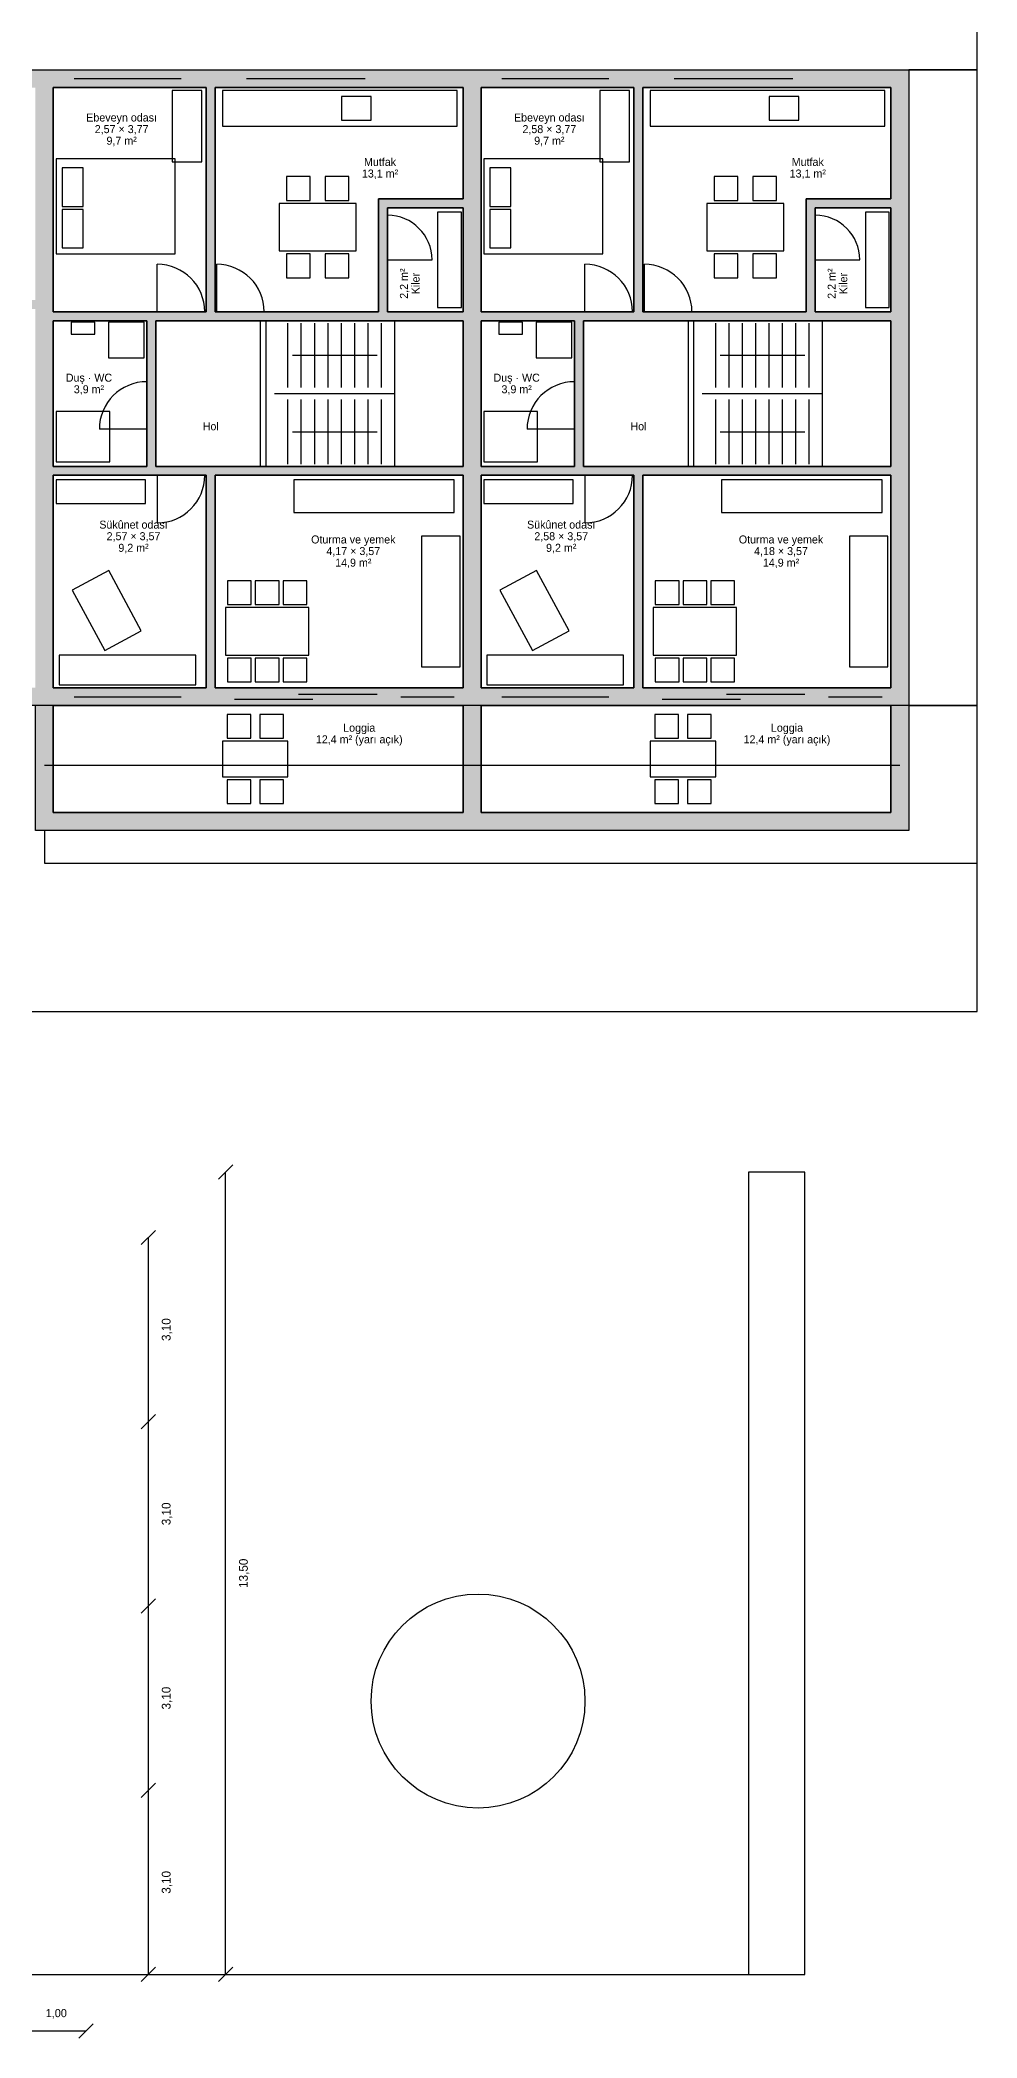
# Model space of a CAD drawing. Header units: metres. Extents: x 1.4 to 44.8, y 1.1 to 55.2.
# Drawn here: x 29.02 to 44.8, y 1.13 to 34.75 of the extents above; entities that cross this region are included whole.
import ezdxf
from ezdxf.enums import TextEntityAlignment as Align

# ---------------------------------------------------------------- set-up
doc = ezdxf.new("R2010")
doc.units = ezdxf.units.M
for name, color, linetype in [('ACIKLIK', 5, 'Continuous'), ('AKS', 1, 'Continuous'), ('DUVAR', 7, 'Continuous'), ('GORUNUS', 8, 'Continuous'), ('KESIT', 7, 'Continuous'), ('MOBILYA', 9, 'Continuous'), ('ODA', 8, 'Continuous'), ('OLCU', 3, 'Continuous'), ('PEYZAJ', 3, 'Continuous'), ('YAZI', 7, 'Continuous')]:
    doc.layers.add(name, color=color, linetype=linetype)

msp = doc.modelspace()

# ---------------------------------------------------------------- hatches: boundary and pattern name
at = {"layer": 'DUVAR'}
h = msp.add_hatch(color=250, dxfattribs=at)
h.paths.add_polyline_path([(24.45, 23.55), (24.45, 30.05), (24.45, 30.55), (24.45, 34.25), (28.95, 34.25), (29.25, 34.25), (36.15, 34.25), (36.45, 34.25), (43.65, 34.25), (43.65, 23.85), (43.65, 23.55), (43.65, 21.45), (36.45, 21.45), (36.15, 21.45), (28.95, 21.45), (28.95, 23.55), (24.45, 23.55)])
h.paths.add_polyline_path([(36.15, 23.55), (29.25, 23.55), (29.25, 21.75), (36.15, 21.75), (36.15, 23.55)], flags=16)
h.paths.add_polyline_path([(24.75, 23.85), (25.325, 23.85), (25.325, 25.825), (24.75, 25.825), (24.75, 23.85)], flags=16)
h.paths.add_polyline_path([(27.425, 23.85), (27.425, 25.825), (25.475, 25.825), (25.475, 23.85), (27.425, 23.85)], flags=16)
h.paths.add_polyline_path([(29.25, 27.425), (29.25, 23.85), (31.825, 23.85), (31.825, 27.425), (29.25, 27.425)], flags=16)
h.paths.add_polyline_path([(31.975, 23.85), (36.15, 23.85), (36.15, 27.425), (31.975, 27.425), (31.975, 23.85)], flags=16)
h.paths.add_polyline_path([(28.95, 23.85), (28.95, 30.225), (27.575, 30.225), (27.575, 23.85), (28.95, 23.85)], flags=16)
h.paths.add_polyline_path([(27.425, 30.375), (28.95, 30.375), (28.95, 33.95), (24.75, 33.95), (24.75, 30.55), (24.75, 30.46), (24.75, 30.14), (24.75, 30.05), (24.75, 25.975), (27.425, 25.975), (27.425, 30.14), (27.425, 30.225), (27.425, 30.375)], flags=16)
h.paths.add_polyline_path([(30.825, 27.575), (30.825, 30.025), (29.25, 30.025), (29.25, 27.575), (30.825, 27.575)], flags=16)
h.paths.add_polyline_path([(32.975, 27.575), (33.06, 27.575), (36.15, 27.575), (36.15, 30.025), (33.06, 30.025), (32.975, 30.025), (32.825, 30.025), (32.74, 30.025), (30.975, 30.025), (30.975, 27.575), (32.74, 27.575), (32.825, 27.575), (32.975, 27.575)], flags=16)
h.paths.add_polyline_path([(31.825, 30.175), (31.825, 33.95), (29.25, 33.95), (29.25, 30.175), (31.825, 30.175)], flags=16)
h.paths.add_polyline_path([(36.15, 32.075), (36.15, 33.95), (31.975, 33.95), (31.975, 30.175), (34.725, 30.175), (34.725, 32.075), (36.15, 32.075)], flags=16)
h.paths.add_polyline_path([(43.35, 21.75), (43.35, 23.55), (36.45, 23.55), (36.45, 21.75), (43.35, 21.75)], flags=16)
h.paths.add_polyline_path([(36.45, 27.425), (36.45, 23.85), (39.025, 23.85), (39.025, 27.425), (36.45, 27.425)], flags=16)
h.paths.add_polyline_path([(43.35, 23.85), (43.35, 27.425), (39.175, 27.425), (39.175, 23.85), (43.35, 23.85)], flags=16)
h.paths.add_polyline_path([(38.025, 27.575), (38.025, 30.025), (36.45, 30.025), (36.45, 27.575), (38.025, 27.575)], flags=16)
h.paths.add_polyline_path([(39.94, 30.025), (38.175, 30.025), (38.175, 27.575), (39.94, 27.575), (40.025, 27.575), (40.175, 27.575), (40.26, 27.575), (43.35, 27.575), (43.35, 30.025), (40.26, 30.025), (40.175, 30.025), (40.025, 30.025), (39.94, 30.025)], flags=16)
h.paths.add_polyline_path([(36.15, 30.175), (36.15, 31.925), (34.875, 31.925), (34.875, 30.175), (36.15, 30.175)], flags=16)
h.paths.add_polyline_path([(43.35, 31.925), (42.075, 31.925), (42.075, 30.175), (43.35, 30.175), (43.35, 31.925)], flags=16)
h.paths.add_polyline_path([(39.025, 30.175), (39.025, 33.95), (36.45, 33.95), (36.45, 30.175), (39.025, 30.175)], flags=16)
h.paths.add_polyline_path([(43.35, 32.075), (43.35, 33.95), (39.175, 33.95), (39.175, 30.175), (41.925, 30.175), (41.925, 32.075), (43.35, 32.075)], flags=16)

# ---------------------------------------------------------------- linework, layer by layer
at = {"layer": 'ACIKLIK'}
for points in [[(29.6, 34.25), (31.4, 34.25)], [(29.6, 34.1), (31.4, 34.1)], [(32.5, 34.25), (34.5, 34.25)], [(32.5, 34.1), (34.5, 34.1)], [(36.8, 34.25), (38.6, 34.25)], [(36.8, 34.1), (38.6, 34.1)], [(39.7, 34.25), (41.7, 34.25)], [(39.7, 34.1), (41.7, 34.1)], [(29.6, 33.95), (31.4, 33.95)], [(32.5, 33.95), (34.5, 33.95)], [(36.8, 33.95), (38.6, 33.95)], [(39.7, 33.95), (41.7, 33.95)], [(31, 30.175), (31, 30.975)], [(32, 30.175), (32, 30.975)], [(34.875, 31.05), (35.625, 31.05)], [(38.2, 30.175), (38.2, 30.975)], [(39.2, 30.175), (39.2, 30.975)], [(42.075, 31.05), (42.825, 31.05)], [(30.825, 28.2), (30.025, 28.2)], [(38.025, 28.2), (37.225, 28.2)], [(31, 27.425), (31, 26.625)], [(38.2, 27.425), (38.2, 26.625)], [(29.6, 23.85), (31.4, 23.85)], [(29.6, 23.7), (31.4, 23.7)], [(29.6, 23.55), (31.4, 23.55)], [(32.3, 23.66), (33.62, 23.66)], [(33.38, 23.74), (34.7, 23.74)], [(35.1, 23.85), (36, 23.85)], [(35.1, 23.7), (36, 23.7)], [(35.1, 23.55), (36, 23.55)], [(36.8, 23.85), (38.6, 23.85)], [(36.8, 23.7), (38.6, 23.7)], [(36.8, 23.55), (38.6, 23.55)], [(39.5, 23.66), (40.82, 23.66)], [(40.58, 23.74), (41.9, 23.74)], [(42.3, 23.85), (43.2, 23.85)], [(42.3, 23.7), (43.2, 23.7)], [(42.3, 23.55), (43.2, 23.55)]]:
    msp.add_lwpolyline(points, dxfattribs=at)
for centre, radius, start, end in [((34.875, 31.05), 0.75, 0, 90), ((42.075, 31.05), 0.75, 0, 90), ((31, 30.175), 0.8, 0, 90), ((32, 30.175), 0.8, 0, 90), ((38.2, 30.175), 0.8, 0, 90), ((39.2, 30.175), 0.8, 0, 90), ((30.825, 28.2), 0.8, 90, 180), ((38.025, 28.2), 0.8, 90, 180), ((31, 27.425), 0.8, 270, 360), ((38.2, 27.425), 0.8, 270, 360)]:
    msp.add_arc(centre, radius, start, end, dxfattribs=at)
at = {"layer": 'AKS'}
for points in [[(29.1, 22.55), (43.5, 22.55)], [(29.1, 21.45), (29.1, 20.9), (44.8, 20.9)]]:
    msp.add_lwpolyline(points, dxfattribs=at)
at = {"layer": 'DUVAR'}
for points in [[(24.45, 23.55), (24.45, 30.05), (24.45, 30.55), (24.45, 34.25), (28.95, 34.25), (29.25, 34.25), (36.15, 34.25), (36.45, 34.25), (43.65, 34.25), (43.65, 23.85), (43.65, 23.55), (43.65, 21.45), (36.45, 21.45), (36.15, 21.45), (28.95, 21.45), (28.95, 23.55), (24.45, 23.55)], [(31.825, 30.175), (31.825, 33.95), (29.25, 33.95), (29.25, 30.175), (31.825, 30.175)], [(36.15, 32.075), (36.15, 33.95), (31.975, 33.95), (31.975, 30.175), (34.725, 30.175), (34.725, 32.075), (36.15, 32.075)], [(39.025, 30.175), (39.025, 33.95), (36.45, 33.95), (36.45, 30.175), (39.025, 30.175)], [(43.35, 32.075), (43.35, 33.95), (39.175, 33.95), (39.175, 30.175), (41.925, 30.175), (41.925, 32.075), (43.35, 32.075)], [(36.15, 30.175), (36.15, 31.925), (34.875, 31.925), (34.875, 30.175), (36.15, 30.175)], [(43.35, 31.925), (42.075, 31.925), (42.075, 30.175), (43.35, 30.175), (43.35, 31.925)], [(30.825, 27.575), (30.825, 30.025), (29.25, 30.025), (29.25, 27.575), (30.825, 27.575)], [(32.975, 27.575), (33.06, 27.575), (36.15, 27.575), (36.15, 30.025), (33.06, 30.025), (32.975, 30.025), (32.825, 30.025), (32.74, 30.025), (30.975, 30.025), (30.975, 27.575), (32.74, 27.575), (32.825, 27.575), (32.975, 27.575)], [(38.025, 27.575), (38.025, 30.025), (36.45, 30.025), (36.45, 27.575), (38.025, 27.575)], [(39.94, 30.025), (38.175, 30.025), (38.175, 27.575), (39.94, 27.575), (40.025, 27.575), (40.175, 27.575), (40.26, 27.575), (43.35, 27.575), (43.35, 30.025), (40.26, 30.025), (40.175, 30.025), (40.025, 30.025), (39.94, 30.025)], [(29.25, 27.425), (29.25, 23.85), (31.825, 23.85), (31.825, 27.425), (29.25, 27.425)], [(31.975, 23.85), (36.15, 23.85), (36.15, 27.425), (31.975, 27.425), (31.975, 23.85)], [(36.45, 27.425), (36.45, 23.85), (39.025, 23.85), (39.025, 27.425), (36.45, 27.425)], [(43.35, 23.85), (43.35, 27.425), (39.175, 27.425), (39.175, 23.85), (43.35, 23.85)], [(36.15, 23.55), (29.25, 23.55), (29.25, 21.75), (36.15, 21.75), (36.15, 23.55)], [(43.35, 21.75), (43.35, 23.55), (36.45, 23.55), (36.45, 21.75), (43.35, 21.75)]]:
    msp.add_lwpolyline(points, close=True, dxfattribs=at)
at = {"layer": 'GORUNUS'}
msp.add_lwpolyline([(41.9, 2.2), (41.9, 15.7), (40.95, 15.7), (40.95, 2.2), (41.9, 2.2)], close=True, dxfattribs=at)
at = {"layer": 'KESIT'}
msp.add_lwpolyline([(1.4, 2.2), (41.9, 2.2)], dxfattribs=at)
at = {"layer": 'MOBILYA'}
for points in [[(31.75, 32.7), (31.75, 33.9), (31.25, 33.9), (31.25, 32.7), (31.75, 32.7)], [(36.05, 33.3), (36.05, 33.9), (32.1, 33.9), (32.1, 33.3), (36.05, 33.3)], [(34.6, 33.4), (34.6, 33.8), (34.1, 33.8), (34.1, 33.4), (34.6, 33.4)], [(38.95, 32.7), (38.95, 33.9), (38.45, 33.9), (38.45, 32.7), (38.95, 32.7)], [(43.25, 33.3), (43.25, 33.9), (39.3, 33.9), (39.3, 33.3), (43.25, 33.3)], [(41.8, 33.4), (41.8, 33.8), (41.3, 33.8), (41.3, 33.4), (41.8, 33.4)], [(31.3, 31.15), (31.3, 32.75), (29.3, 32.75), (29.3, 31.15), (31.3, 31.15)], [(38.5, 31.15), (38.5, 32.75), (36.5, 32.75), (36.5, 31.15), (38.5, 31.15)], [(29.75, 31.95), (29.75, 32.6), (29.4, 32.6), (29.4, 31.95), (29.75, 31.95)], [(33.575, 32.05), (33.575, 32.45), (33.175, 32.45), (33.175, 32.05), (33.575, 32.05)], [(34.225, 32.05), (34.225, 32.45), (33.825, 32.45), (33.825, 32.05), (34.225, 32.05)], [(36.95, 31.95), (36.95, 32.6), (36.6, 32.6), (36.6, 31.95), (36.95, 31.95)], [(40.775, 32.05), (40.775, 32.45), (40.375, 32.45), (40.375, 32.05), (40.775, 32.05)], [(41.425, 32.05), (41.425, 32.45), (41.025, 32.45), (41.025, 32.05), (41.425, 32.05)], [(34.35, 31.2), (34.35, 32), (33.05, 32), (33.05, 31.2), (34.35, 31.2)], [(41.55, 31.2), (41.55, 32), (40.25, 32), (40.25, 31.2), (41.55, 31.2)], [(29.75, 31.25), (29.75, 31.9), (29.4, 31.9), (29.4, 31.25), (29.75, 31.25)], [(36.12, 30.25), (36.12, 31.85), (35.72, 31.85), (35.72, 30.25), (36.12, 30.25)], [(36.95, 31.25), (36.95, 31.9), (36.6, 31.9), (36.6, 31.25), (36.95, 31.25)], [(43.32, 30.25), (43.32, 31.85), (42.92, 31.85), (42.92, 30.25), (43.32, 30.25)], [(33.575, 30.75), (33.575, 31.15), (33.175, 31.15), (33.175, 30.75), (33.575, 30.75)], [(34.225, 30.75), (34.225, 31.15), (33.825, 31.15), (33.825, 30.75), (34.225, 30.75)], [(40.775, 30.75), (40.775, 31.15), (40.375, 31.15), (40.375, 30.75), (40.775, 30.75)], [(41.425, 30.75), (41.425, 31.15), (41.025, 31.15), (41.025, 30.75), (41.425, 30.75)], [(29.95, 29.8), (29.95, 30), (29.55, 30), (29.55, 29.8), (29.95, 29.8)], [(30.78, 29.4), (30.78, 30), (30.18, 30), (30.18, 29.4), (30.78, 29.4)], [(37.15, 29.8), (37.15, 30), (36.75, 30), (36.75, 29.8), (37.15, 29.8)], [(37.98, 29.4), (37.98, 30), (37.38, 30), (37.38, 29.4), (37.98, 29.4)], [(30.2, 27.65), (30.2, 28.5), (29.3, 28.5), (29.3, 27.65), (30.2, 27.65)], [(37.4, 27.65), (37.4, 28.5), (36.5, 28.5), (36.5, 27.65), (37.4, 27.65)], [(30.8, 26.95), (30.8, 27.35), (29.3, 27.35), (29.3, 26.95), (30.8, 26.95)], [(36, 26.8), (36, 27.35), (33.3, 27.35), (33.3, 26.8), (36, 26.8)], [(38, 26.95), (38, 27.35), (36.5, 27.35), (36.5, 26.95), (38, 26.95)], [(43.2, 26.8), (43.2, 27.35), (40.5, 27.35), (40.5, 26.8), (43.2, 26.8)], [(36.1, 24.2), (36.1, 26.4), (35.45, 26.4), (35.45, 24.2), (36.1, 24.2)], [(43.3, 24.2), (43.3, 26.4), (42.65, 26.4), (42.65, 24.2), (43.3, 24.2)], [(30.184704, 25.82225), (29.568796, 25.489598), (30.115296, 24.47775), (30.731204, 24.810402), (30.184704, 25.82225)], [(32.583333, 25.25), (32.583333, 25.65), (32.183333, 25.65), (32.183333, 25.25), (32.583333, 25.25)], [(33.05, 25.25), (33.05, 25.65), (32.65, 25.65), (32.65, 25.25), (33.05, 25.25)], [(33.516667, 25.25), (33.516667, 25.65), (33.116667, 25.65), (33.116667, 25.25), (33.516667, 25.25)], [(37.384704, 25.82225), (36.768796, 25.489598), (37.315296, 24.47775), (37.931204, 24.810402), (37.384704, 25.82225)], [(39.783333, 25.25), (39.783333, 25.65), (39.383333, 25.65), (39.383333, 25.25), (39.783333, 25.25)], [(40.25, 25.25), (40.25, 25.65), (39.85, 25.65), (39.85, 25.25), (40.25, 25.25)], [(40.716667, 25.25), (40.716667, 25.65), (40.316667, 25.65), (40.316667, 25.25), (40.716667, 25.25)], [(33.55, 24.4), (33.55, 25.2), (32.15, 25.2), (32.15, 24.4), (33.55, 24.4)], [(40.75, 24.4), (40.75, 25.2), (39.35, 25.2), (39.35, 24.4), (40.75, 24.4)], [(31.65, 23.9), (31.65, 24.4), (29.35, 24.4), (29.35, 23.9), (31.65, 23.9)], [(32.583333, 23.95), (32.583333, 24.35), (32.183333, 24.35), (32.183333, 23.95), (32.583333, 23.95)], [(33.05, 23.95), (33.05, 24.35), (32.65, 24.35), (32.65, 23.95), (33.05, 23.95)], [(33.516667, 23.95), (33.516667, 24.35), (33.116667, 24.35), (33.116667, 23.95), (33.516667, 23.95)], [(38.85, 23.9), (38.85, 24.4), (36.55, 24.4), (36.55, 23.9), (38.85, 23.9)], [(39.783333, 23.95), (39.783333, 24.35), (39.383333, 24.35), (39.383333, 23.95), (39.783333, 23.95)], [(40.25, 23.95), (40.25, 24.35), (39.85, 24.35), (39.85, 23.95), (40.25, 23.95)], [(40.716667, 23.95), (40.716667, 24.35), (40.316667, 24.35), (40.316667, 23.95), (40.716667, 23.95)], [(32.575, 23), (32.575, 23.4), (32.175, 23.4), (32.175, 23), (32.575, 23)], [(33.125, 23), (33.125, 23.4), (32.725, 23.4), (32.725, 23), (33.125, 23)], [(39.775, 23), (39.775, 23.4), (39.375, 23.4), (39.375, 23), (39.775, 23)], [(40.325, 23), (40.325, 23.4), (39.925, 23.4), (39.925, 23), (40.325, 23)], [(33.2, 22.35), (33.2, 22.95), (32.1, 22.95), (32.1, 22.35), (33.2, 22.35)], [(40.4, 22.35), (40.4, 22.95), (39.3, 22.95), (39.3, 22.35), (40.4, 22.35)], [(32.575, 21.9), (32.575, 22.3), (32.175, 22.3), (32.175, 21.9), (32.575, 21.9)], [(33.125, 21.9), (33.125, 22.3), (32.725, 22.3), (32.725, 21.9), (33.125, 21.9)], [(39.775, 21.9), (39.775, 22.3), (39.375, 22.3), (39.375, 21.9), (39.775, 21.9)], [(40.325, 21.9), (40.325, 22.3), (39.925, 22.3), (39.925, 21.9), (40.325, 21.9)]]:
    msp.add_lwpolyline(points, close=True, dxfattribs=at)
for points in [[(33.2, 28.9), (33.2, 29.985)], [(33.425, 28.9), (33.425, 29.985)], [(33.65, 28.9), (33.65, 29.985)], [(33.875, 28.9), (33.875, 29.985)], [(34.1, 28.9), (34.1, 29.985)], [(34.325, 28.9), (34.325, 29.985)], [(34.55, 28.9), (34.55, 29.985)], [(34.775, 28.9), (34.775, 29.985)], [(35, 27.575), (35, 30.025)], [(40.4, 28.9), (40.4, 29.985)], [(40.625, 28.9), (40.625, 29.985)], [(40.85, 28.9), (40.85, 29.985)], [(41.075, 28.9), (41.075, 29.985)], [(41.3, 28.9), (41.3, 29.985)], [(41.525, 28.9), (41.525, 29.985)], [(41.75, 28.9), (41.75, 29.985)], [(41.975, 28.9), (41.975, 29.985)], [(42.2, 27.575), (42.2, 30.025)], [(34.7, 29.4425), (33.275, 29.4425)], [(41.9, 29.4425), (40.475, 29.4425)], [(32.975, 28.8), (35, 28.8)], [(33.2, 27.615), (33.2, 28.7)], [(33.425, 27.615), (33.425, 28.7)], [(33.65, 27.615), (33.65, 28.7)], [(33.875, 27.615), (33.875, 28.7)], [(34.1, 27.615), (34.1, 28.7)], [(34.325, 27.615), (34.325, 28.7)], [(34.55, 27.615), (34.55, 28.7)], [(34.775, 27.615), (34.775, 28.7)], [(40.175, 28.8), (42.2, 28.8)], [(40.4, 27.615), (40.4, 28.7)], [(40.625, 27.615), (40.625, 28.7)], [(40.85, 27.615), (40.85, 28.7)], [(41.075, 27.615), (41.075, 28.7)], [(41.3, 27.615), (41.3, 28.7)], [(41.525, 27.615), (41.525, 28.7)], [(41.75, 27.615), (41.75, 28.7)], [(41.975, 27.615), (41.975, 28.7)], [(33.275, 28.1575), (34.7, 28.1575)], [(40.475, 28.1575), (41.9, 28.1575)]]:
    msp.add_lwpolyline(points, dxfattribs=at)
at = {"layer": 'ODA'}
for points in [[(29.25, 30.175), (29.25, 33.95), (31.825, 33.95), (31.825, 30.175), (29.25, 30.175)], [(31.975, 30.175), (31.975, 33.95), (36.15, 33.95), (36.15, 32.075), (34.725, 32.075), (34.725, 30.175), (31.975, 30.175)], [(36.45, 30.175), (36.45, 33.95), (39.025, 33.95), (39.025, 30.175), (36.45, 30.175)], [(39.175, 30.175), (39.175, 33.95), (43.35, 33.95), (43.35, 32.075), (41.925, 32.075), (41.925, 30.175), (39.175, 30.175)], [(34.875, 30.175), (34.875, 31.925), (36.15, 31.925), (36.15, 30.175), (34.875, 30.175)], [(42.075, 30.175), (42.075, 31.925), (43.35, 31.925), (43.35, 30.175), (42.075, 30.175)], [(29.25, 27.575), (29.25, 30.025), (30.825, 30.025), (30.825, 27.575), (29.25, 27.575)], [(30.975, 27.575), (30.975, 30.025), (32.825, 30.025), (32.825, 27.575), (30.975, 27.575)], [(33.06, 30.025), (36.15, 30.025), (36.15, 27.575), (33.06, 27.575), (32.975, 27.575), (32.74, 27.575), (32.74, 30.025), (32.975, 30.025), (33.06, 30.025)], [(36.45, 27.575), (36.45, 30.025), (38.025, 30.025), (38.025, 27.575), (36.45, 27.575)], [(38.175, 27.575), (38.175, 30.025), (40.025, 30.025), (40.025, 27.575), (38.175, 27.575)], [(40.26, 30.025), (43.35, 30.025), (43.35, 27.575), (40.26, 27.575), (40.175, 27.575), (39.94, 27.575), (39.94, 30.025), (40.175, 30.025), (40.26, 30.025)], [(31.825, 27.425), (31.825, 23.85), (29.25, 23.85), (29.25, 27.425), (31.825, 27.425)], [(31.975, 27.425), (36.15, 27.425), (36.15, 23.85), (31.975, 23.85), (31.975, 27.425)], [(39.025, 27.425), (39.025, 23.85), (36.45, 23.85), (36.45, 27.425), (39.025, 27.425)], [(39.175, 27.425), (43.35, 27.425), (43.35, 23.85), (39.175, 23.85), (39.175, 27.425)], [(29.25, 21.75), (29.25, 23.55), (36.15, 23.55), (36.15, 21.75), (29.25, 21.75)], [(36.45, 21.75), (36.45, 23.55), (43.35, 23.55), (43.35, 21.75), (36.45, 21.75)]]:
    msp.add_lwpolyline(points, close=True, dxfattribs=at)
at = {"layer": 'OLCU'}
for points in [[(32.03, 15.58), (32.27, 15.82)], [(32.15, 2.2), (32.15, 15.7)], [(30.73, 14.48), (30.97, 14.72)], [(30.85, 11.5), (30.85, 14.6)], [(30.73, 11.38), (30.97, 11.62)], [(30.73, 11.38), (30.97, 11.62)], [(30.85, 8.4), (30.85, 11.5)], [(30.73, 8.28), (30.97, 8.52)], [(30.73, 8.28), (30.97, 8.52)], [(30.85, 5.3), (30.85, 8.4)], [(30.73, 5.18), (30.97, 5.42)], [(30.73, 5.18), (30.97, 5.42)], [(30.85, 2.2), (30.85, 5.3)], [(30.73, 2.08), (30.97, 2.32)], [(32.03, 2.08), (32.27, 2.32)], [(29.68, 1.13), (29.92, 1.37)], [(28.8, 1.25), (29.8, 1.25)]]:
    msp.add_lwpolyline(points, dxfattribs=at)
at = {"layer": 'PEYZAJ'}
for points in [[(44.8, 34.25), (44.8, 35.25), (23.3, 35.25), (23.3, 34.25), (44.8, 34.25)], [(44.8, 23.55), (44.8, 34.25), (43.65, 34.25), (43.65, 23.55), (44.8, 23.55)], [(44.8, 18.4), (44.8, 23.55), (23.3, 23.55), (23.3, 18.4), (44.8, 18.4)]]:
    msp.add_lwpolyline(points, close=True, dxfattribs=at)
msp.add_circle((36.4, 6.8), 1.8, dxfattribs=at)

# ---------------------------------------------------------------- texts
at = {"layer": 'OLCU'}
for s, p in [('3,10', (31.15, 13.05)), ('3,10', (31.15, 9.95)), ('13,50', (32.45, 8.95)), ('3,10', (31.15, 6.85)), ('3,10', (31.15, 3.75))]:
    msp.add_text(s, height=0.14732, rotation=90, dxfattribs=at).set_placement(p, align=Align.MIDDLE_CENTER)
msp.add_text('1,00', height=0.13716, dxfattribs=at).set_placement((29.3, 1.55), align=Align.MIDDLE_CENTER)
at = {"layer": 'YAZI'}
for s, p in [('Ebeveyn odası', (30.4, 33.445199)), ('2,57 × 3,77', (30.4, 33.25)), ('Ebeveyn odası', (37.6, 33.445199)), ('2,58 × 3,77', (37.6, 33.25)), ('9,7 m²', (30.4, 33.054801)), ('9,7 m²', (37.6, 33.054801)), ('Mutfak', (34.75, 32.697599)), ('Mutfak', (41.95, 32.697599)), ('13,1 m²', (34.75, 32.502401)), ('13,1 m²', (41.95, 32.502401)), ('Duş · WC', (29.85, 29.0676)), ('3,9 m²', (29.85, 28.8724)), ('Duş · WC', (37.05, 29.0676)), ('3,9 m²', (37.05, 28.8724)), ('Hol', (31.9, 28.25)), ('Hol', (39.1, 28.25)), ('Sükûnet odası', (30.6, 26.595199)), ('Sükûnet odası', (37.8, 26.595199)), ('2,57 × 3,57', (30.6, 26.4)), ('9,2 m²', (30.6, 26.204801)), ('Oturma ve yemek', (34.3, 26.345199)), ('2,58 × 3,57', (37.8, 26.4)), ('9,2 m²', (37.8, 26.204801)), ('Oturma ve yemek', (41.5, 26.345199)), ('4,17 × 3,57', (34.3, 26.15)), ('14,9 m²', (34.3, 25.954801)), ('4,18 × 3,57', (41.5, 26.15)), ('14,9 m²', (41.5, 25.954801)), ('Loggia', (34.4, 23.177599)), ('Loggia', (41.6, 23.177599)), ('12,4 m² (yarı açık)', (34.4, 22.9824)), ('12,4 m² (yarı açık)', (41.6, 22.9824))]:
    msp.add_text(s, height=0.13462, dxfattribs=at).set_placement(p, align=Align.MIDDLE_CENTER)
for s, p in [('2,2 m²', (35.1524, 30.65)), ('Kiler', (35.3476, 30.65)), ('2,2 m²', (42.352401, 30.65)), ('Kiler', (42.5476, 30.65))]:
    msp.add_text(s, height=0.13462, rotation=90, dxfattribs=at).set_placement(p, align=Align.MIDDLE_CENTER)

doc.saveas('drawing.dxf')
